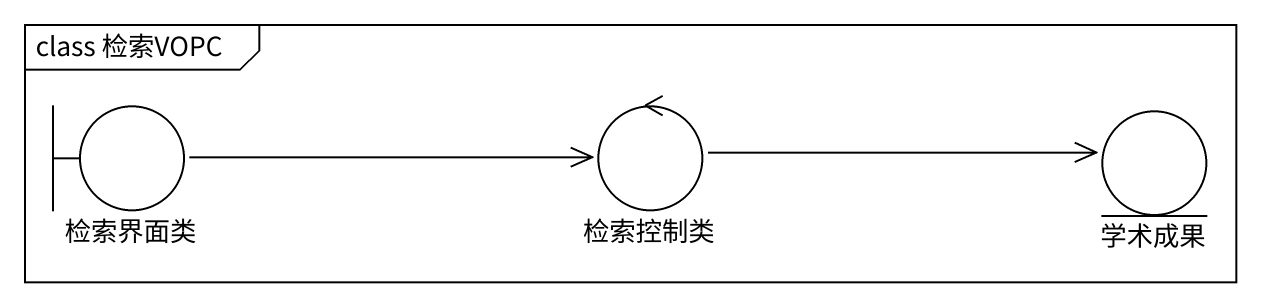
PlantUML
@startuml
mainframe class 检索VOPC
boundary 检索界面类
control 检索控制类
entity 学术成果
检索界面类 -right-> 检索控制类
检索控制类 -right-> 学术成果
@enduml
